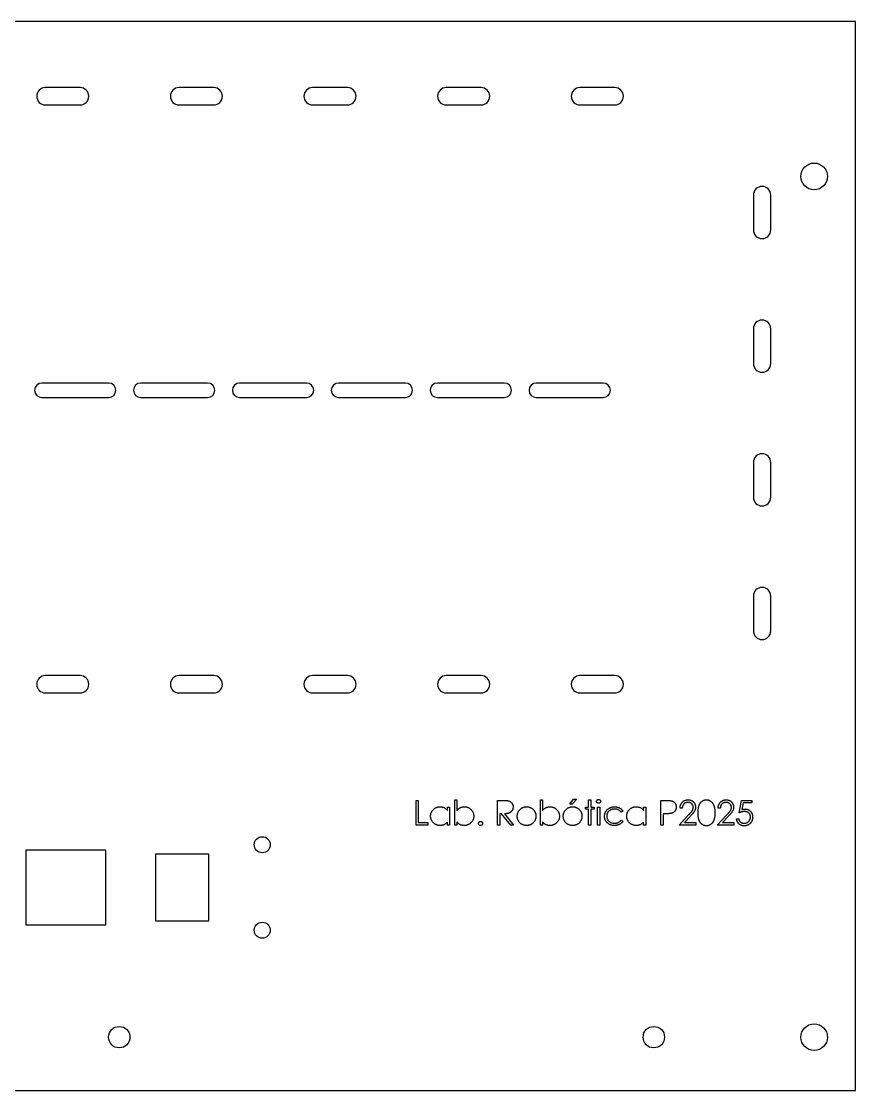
# Model space of a CAD drawing. Header units: millimetres. Extents: x 24 to 714, y 417 to 817.
# Drawn here: x 402.3 to 714.4, y 416.7 to 816.7 of the extents above; entities that cross this region are included whole.
import ezdxf

# ---------------------------------------------------------------- set-up
doc = ezdxf.new("R2010")
doc.units = ezdxf.units.MM

msp = doc.modelspace()

# ---------------------------------------------------------------- linework, layer by layer
at = {"color": 7, "linetype": 'Continuous', "lineweight": 25}
for p, q in [((714.4, 816.7), (24.4, 816.7)), ((714.4, 416.7), (714.4, 816.7)), ((424.25, 791.95), (411.25, 791.95)), ((474.25, 791.95), (461.25, 791.95)), ((524.25, 791.95), (511.25, 791.95)), ((574.25, 791.95), (561.25, 791.95)), ((624.25, 791.95), (611.25, 791.95)), ((411.25, 785.45), (424.25, 785.45)), ((461.25, 785.45), (474.25, 785.45)), ((511.25, 785.45), (524.25, 785.45)), ((561.25, 785.45), (574.25, 785.45)), ((611.25, 785.45), (624.25, 785.45)), ((676.15, 751.7), (676.15, 738.7)), ((682.65, 738.7), (682.65, 751.7)), ((676.15, 701.7), (676.15, 688.7)), ((682.65, 688.7), (682.65, 701.7)), ((434.93, 681.4), (409.93, 681.4)), ((471.93, 681.4), (446.93, 681.4)), ((508.93, 681.4), (483.93, 681.4)), ((545.93, 681.4), (520.93, 681.4)), ((582.93, 681.4), (557.93, 681.4)), ((619.93, 681.4), (594.93, 681.4)), ((409.93, 676), (434.93, 676)), ((446.93, 676), (471.93, 676)), ((483.93, 676), (508.93, 676)), ((520.93, 676), (545.93, 676)), ((557.93, 676), (582.93, 676)), ((594.93, 676), (619.93, 676)), ((676.15, 651.7), (676.15, 638.7)), ((682.65, 638.7), (682.65, 651.7)), ((676.15, 601.7), (676.15, 588.7)), ((682.65, 588.7), (682.65, 601.7)), ((424.25, 571.95), (411.25, 571.95)), ((474.25, 571.95), (461.25, 571.95)), ((524.25, 571.95), (511.25, 571.95)), ((574.25, 571.95), (561.25, 571.95)), ((624.25, 571.95), (611.25, 571.95)), ((411.25, 565.45), (424.25, 565.45)), ((461.25, 565.45), (474.25, 565.45)), ((511.25, 565.45), (524.25, 565.45)), ((561.25, 565.45), (574.25, 565.45)), ((611.25, 565.45), (624.25, 565.45)), ((549.92, 525.26), (550.75, 525.26)), ((549.92, 516), (549.92, 525.26)), ((550.75, 525.26), (550.75, 516.95)), ((564.41, 525.49), (565.24, 525.49)), ((564.41, 516), (564.41, 525.49)), ((565.24, 525.49), (565.24, 521.54)), ((580.43, 525.26), (582.29, 525.26)), ((580.43, 516), (580.43, 525.26)), ((596.46, 525.49), (597.29, 525.49)), ((596.46, 516), (596.46, 525.49)), ((597.29, 525.49), (597.29, 521.54)), ((607.5, 523.83), (608.82, 525.73)), ((610.11, 525.73), (608.34, 523.83)), ((608.82, 525.73), (610.11, 525.73)), ((614.51, 525.49), (615.34, 525.49)), ((614.51, 522.76), (614.51, 525.49)), ((615.34, 525.49), (615.34, 522.76)), ((641.58, 525.26), (643.39, 525.26)), ((641.58, 516), (641.58, 525.26)), ((670.78, 520.63), (671.73, 525.26)), ((671.73, 525.26), (675.53, 525.26)), ((672.38, 524.31), (671.88, 521.87)), ((675.53, 524.31), (672.38, 524.31)), ((675.53, 525.26), (675.53, 524.31)), ((561.68, 522.76), (562.51, 522.76)), ((561.68, 521.51), (561.68, 522.76)), ((562.51, 522.76), (562.51, 516)), ((581.26, 520.27), (581.26, 516)), ((581.94, 520.27), (581.26, 520.27)), ((585.34, 516), (581.94, 520.27)), ((582.97, 520.27), (586.37, 516)), ((608.34, 523.83), (607.5, 523.83)), ((613.32, 521.93), (613.32, 522.76)), ((613.32, 522.76), (614.51, 522.76)), ((614.51, 521.93), (613.32, 521.93)), ((614.51, 516), (614.51, 521.93)), ((615.34, 522.76), (616.53, 522.76)), ((615.34, 521.93), (615.34, 516)), ((616.53, 521.93), (615.34, 521.93)), ((616.53, 522.76), (616.53, 521.93)), ((617.83, 522.76), (618.66, 522.76)), ((617.83, 516), (617.83, 522.76)), ((618.66, 522.76), (618.66, 516)), ((627.33, 521.3), (626.63, 520.86)), ((635.05, 522.76), (635.88, 522.76)), ((635.05, 521.51), (635.05, 522.76)), ((635.88, 522.76), (635.88, 516)), ((642.41, 520.27), (642.41, 516)), ((643.07, 520.27), (642.41, 520.27)), ((649.53, 522.41), (648.7, 522.41)), ((663.78, 522.41), (662.95, 522.41)), ((550.75, 516.95), (554.31, 516.95)), ((554.31, 516.95), (554.31, 516)), ((561.68, 516), (561.68, 517.17)), ((565.24, 517.25), (565.24, 516)), ((597.29, 517.25), (597.29, 516)), ((626.63, 517.9), (627.33, 517.44)), ((635.05, 516), (635.05, 517.17)), ((648.34, 516), (651.93, 519.83)), ((652.65, 519.42), (650.33, 516.95)), ((650.33, 516.95), (654.64, 516.95)), ((654.64, 516.95), (654.64, 516)), ((662.59, 516), (666.18, 519.83)), ((666.89, 519.42), (664.58, 516.95)), ((664.58, 516.95), (668.88, 516.95)), ((668.88, 516.95), (668.88, 516)), ((669.83, 518.37), (670.66, 518.37)), ((554.31, 516), (549.92, 516)), ((562.51, 516), (561.68, 516)), ((565.24, 516), (564.41, 516)), ((581.26, 516), (580.43, 516)), ((586.37, 516), (585.34, 516)), ((597.29, 516), (596.46, 516)), ((615.34, 516), (614.51, 516)), ((618.66, 516), (617.83, 516)), ((635.88, 516), (635.05, 516)), ((642.41, 516), (641.58, 516)), ((654.64, 516), (648.34, 516)), ((668.88, 516), (662.59, 516)), ((433.9, 506.7), (403.9, 506.7)), ((403.9, 506.7), (403.9, 478.7)), ((433.9, 478.7), (433.9, 506.7)), ((472.4, 505.2), (452.4, 505.2)), ((452.4, 505.2), (452.4, 480.2)), ((472.4, 480.2), (472.4, 505.2)), ((452.4, 480.2), (472.4, 480.2)), ((403.9, 478.7), (433.9, 478.7)), ((24.4, 416.7), (714.4, 416.7))]:
    msp.add_line(p, q, dxfattribs=at)
for centre, radius in [((698.9, 758.7), 5), ((492.4, 508.7), 3), ((492.4, 476.7), 3), ((438.9, 436.7), 4), ((638.9, 436.7), 4), ((698.9, 436.7), 5)]:
    msp.add_circle(centre, radius, dxfattribs=at)
for centre, radius, start, end in [((411.25, 788.7), 3.25, 90, 270), ((424.25, 788.7), 3.25, 270, 90), ((461.25, 788.7), 3.25, 90, 270), ((474.25, 788.7), 3.25, 270, 90), ((511.25, 788.7), 3.25, 90, 270), ((524.25, 788.7), 3.25, 270, 90), ((561.25, 788.7), 3.25, 90, 270), ((574.25, 788.7), 3.25, 270, 90), ((611.25, 788.7), 3.25, 90, 270), ((624.25, 788.7), 3.25, 270, 90), ((679.4, 751.7), 3.25, 360, 180), ((679.4, 738.7), 3.25, 180, 360), ((679.4, 701.7), 3.25, 0, 180), ((679.4, 688.7), 3.25, 180, 0), ((409.93, 678.7), 2.7, 90, 270), ((434.93, 678.7), 2.7, 270, 90), ((446.93, 678.7), 2.7, 90, 270), ((471.93, 678.7), 2.7, 270, 90), ((483.93, 678.7), 2.7, 90, 270), ((508.93, 678.7), 2.7, 270, 90), ((520.93, 678.7), 2.7, 90, 270), ((545.93, 678.7), 2.7, 270, 90), ((557.93, 678.7), 2.7, 90, 270), ((582.93, 678.7), 2.7, 270, 90), ((594.93, 678.7), 2.7, 90, 270), ((619.93, 678.7), 2.7, 270, 90), ((679.4, 651.7), 3.25, 0, 180), ((679.4, 638.7), 3.25, 180, 360), ((679.4, 601.7), 3.25, 360, 180), ((679.4, 588.7), 3.25, 180, 0), ((411.25, 568.7), 3.25, 90, 270), ((424.25, 568.7), 3.25, 270, 90), ((461.25, 568.7), 3.25, 90, 270), ((474.25, 568.7), 3.25, 270, 90), ((511.25, 568.7), 3.25, 90, 270), ((524.25, 568.7), 3.25, 270, 90), ((561.25, 568.7), 3.25, 90, 270), ((574.25, 568.7), 3.25, 270, 90), ((611.25, 568.7), 3.25, 90, 270), ((624.25, 568.7), 3.25, 270, 90)]:
    msp.add_arc(centre, radius, start, end, dxfattribs=at)
for points, knots in [([(582.29, 525.26), (582.41, 525.26), (582.65, 525.26), (582.99, 525.25), (583.3, 525.24), (583.58, 525.23), (583.82, 525.21), (584.04, 525.19), (584.22, 525.16), (584.33, 525.14), (584.38, 525.13)], [0, 0, 0, 0, 0.176258, 0.338434, 0.484822, 0.617158, 0.734698, 0.837385, 0.926372, 1, 1, 1, 1]), ([(584.38, 525.13), (584.45, 525.11), (584.59, 525.08), (584.78, 525.01), (584.96, 524.93), (585.14, 524.83), (585.3, 524.72), (585.46, 524.6), (585.6, 524.47), (585.73, 524.32), (585.86, 524.16), (585.96, 523.99), (586.05, 523.81), (586.12, 523.62), (586.18, 523.42), (586.22, 523.22), (586.25, 523), (586.25, 522.85), (586.25, 522.78)], [0, 0, 0, 0, 0.064217, 0.127064, 0.188745, 0.249132, 0.309453, 0.369827, 0.43065, 0.492352, 0.554072, 0.61569, 0.676798, 0.738439, 0.801317, 0.865185, 0.931641, 1, 1, 1, 1]), ([(617.48, 524.9), (617.48, 524.95), (617.48, 525.04), (617.53, 525.17), (617.6, 525.3), (617.7, 525.41), (617.82, 525.5), (617.95, 525.57), (618.09, 525.61), (618.19, 525.61), (618.24, 525.61)], [0, 0, 0, 0, 0.12329, 0.242149, 0.363437, 0.489745, 0.618115, 0.744894, 0.868932, 1, 1, 1, 1]), ([(618.24, 524.19), (618.19, 524.19), (618.09, 524.2), (617.95, 524.24), (617.82, 524.3), (617.7, 524.39), (617.6, 524.5), (617.53, 524.63), (617.48, 524.76), (617.48, 524.85), (617.48, 524.9)], [0, 0, 0, 0, 0.131867, 0.256661, 0.384213, 0.513365, 0.640443, 0.761085, 0.879146, 1, 1, 1, 1]), ([(618.24, 525.61), (618.29, 525.61), (618.4, 525.61), (618.54, 525.57), (618.67, 525.5), (618.79, 525.41), (618.89, 525.3), (618.96, 525.17), (619.01, 525.04), (619.02, 524.95), (619.02, 524.9)], [0, 0, 0, 0, 0.131899, 0.258284, 0.384341, 0.51198, 0.638632, 0.75923, 0.877412, 1, 1, 1, 1]), ([(619.02, 524.9), (619.02, 524.85), (619.01, 524.76), (618.96, 524.63), (618.89, 524.5), (618.79, 524.39), (618.67, 524.3), (618.54, 524.24), (618.4, 524.2), (618.29, 524.19), (618.24, 524.19)], [0, 0, 0, 0, 0.1201621, 0.2375463, 0.3574971, 0.4849171, 0.6133293, 0.7401504, 0.8673013, 1, 1, 1, 1]), ([(643.39, 525.26), (643.52, 525.26), (643.76, 525.26), (644.1, 525.25), (644.41, 525.24), (644.69, 525.22), (644.94, 525.21), (645.15, 525.18), (645.34, 525.16), (645.45, 525.13), (645.5, 525.12)], [0, 0, 0, 0, 0.176956, 0.339055, 0.486318, 0.618781, 0.735619, 0.838742, 0.926457, 1, 1, 1, 1]), ([(645.5, 525.12), (645.57, 525.1), (645.69, 525.07), (645.87, 525), (646.05, 524.91), (646.21, 524.82), (646.37, 524.71), (646.51, 524.59), (646.65, 524.46), (646.78, 524.31), (646.9, 524.15), (647, 523.99), (647.08, 523.81), (647.15, 523.62), (647.21, 523.42), (647.25, 523.21), (647.27, 523), (647.27, 522.85), (647.27, 522.77)], [0, 0, 0, 0, 0.062481, 0.12349, 0.183411, 0.243153, 0.302127, 0.36171, 0.421842, 0.482932, 0.544552, 0.605681, 0.66768, 0.729984, 0.794551, 0.860346, 0.928907, 1, 1, 1, 1]), ([(648.7, 522.41), (648.7, 522.52), (648.72, 522.73), (648.77, 523.05), (648.84, 523.35), (648.94, 523.64), (649.06, 523.91), (649.21, 524.17), (649.39, 524.41), (649.59, 524.63), (649.81, 524.83), (650.05, 525.01), (650.3, 525.16), (650.56, 525.28), (650.83, 525.38), (651.11, 525.45), (651.41, 525.49), (651.62, 525.49), (651.72, 525.49)], [0, 0, 0, 0, 0.068791, 0.135103, 0.198979, 0.261904, 0.323495, 0.385195, 0.446969, 0.509765, 0.572251, 0.633405, 0.693251, 0.752583, 0.812579, 0.873275, 0.93555, 1, 1, 1, 1]), ([(651.68, 524.54), (651.6, 524.54), (651.46, 524.54), (651.25, 524.51), (651.05, 524.47), (650.86, 524.41), (650.68, 524.33), (650.51, 524.23), (650.35, 524.12), (650.2, 523.98), (650.06, 523.84), (649.94, 523.68), (649.83, 523.5), (649.73, 523.31), (649.66, 523.1), (649.6, 522.88), (649.55, 522.65), (649.54, 522.49), (649.53, 522.41)], [0, 0, 0, 0, 0.064439, 0.126547, 0.186887, 0.245878, 0.304041, 0.362191, 0.420976, 0.48066, 0.5406, 0.600689, 0.661936, 0.724443, 0.789038, 0.856314, 0.926352, 1, 1, 1, 1]), ([(653.69, 522.67), (653.68, 522.73), (653.68, 522.86), (653.65, 523.04), (653.61, 523.21), (653.54, 523.38), (653.46, 523.55), (653.36, 523.7), (653.24, 523.85), (653.11, 523.99), (652.96, 524.12), (652.8, 524.24), (652.63, 524.33), (652.46, 524.41), (652.27, 524.47), (652.08, 524.51), (651.88, 524.54), (651.75, 524.54), (651.68, 524.54)], [0, 0, 0, 0, 0.061965, 0.122122, 0.180988, 0.239933, 0.299906, 0.359989, 0.421776, 0.486576, 0.551535, 0.615018, 0.677259, 0.73973, 0.80305, 0.866495, 0.931973, 1, 1, 1, 1]), ([(651.72, 525.49), (651.82, 525.49), (652.02, 525.49), (652.31, 525.45), (652.59, 525.38), (652.85, 525.3), (653.1, 525.18), (653.33, 525.04), (653.55, 524.87), (653.75, 524.68), (653.93, 524.47), (654.08, 524.25), (654.22, 524.02), (654.33, 523.78), (654.41, 523.54), (654.47, 523.28), (654.51, 523.01), (654.51, 522.83), (654.52, 522.74)], [0, 0, 0, 0, 0.069475, 0.136517, 0.200789, 0.26383, 0.325735, 0.387291, 0.449509, 0.512968, 0.576275, 0.63758, 0.697903, 0.757172, 0.816599, 0.876653, 0.93729, 1, 1, 1, 1]), ([(655.47, 520.62), (655.47, 520.77), (655.47, 521.06), (655.49, 521.48), (655.52, 521.87), (655.56, 522.24), (655.61, 522.58), (655.68, 522.9), (655.76, 523.19), (655.85, 523.46), (655.96, 523.7), (656.07, 523.93), (656.19, 524.14), (656.33, 524.34), (656.47, 524.52), (656.62, 524.69), (656.79, 524.84), (656.96, 524.98), (657.14, 525.1), (657.33, 525.2), (657.52, 525.3), (657.72, 525.37), (657.92, 525.43), (658.13, 525.47), (658.35, 525.49), (658.49, 525.49), (658.56, 525.49)], [0, 0, 0, 0, 0.068595, 0.133246, 0.194313, 0.251279, 0.304513, 0.354235, 0.400481, 0.443411, 0.484015, 0.523252, 0.561042, 0.5979, 0.633518, 0.668314, 0.702496, 0.736685, 0.770293, 0.803437, 0.835913, 0.86846, 0.900847, 0.933467, 0.966258, 1, 1, 1, 1]), ([(658.56, 525.49), (658.64, 525.49), (658.78, 525.49), (659, 525.47), (659.21, 525.43), (659.42, 525.37), (659.62, 525.3), (659.81, 525.2), (660, 525.1), (660.19, 524.98), (660.37, 524.84), (660.53, 524.68), (660.69, 524.51), (660.84, 524.33), (660.98, 524.12), (661.11, 523.9), (661.23, 523.66), (661.34, 523.41), (661.44, 523.14), (661.53, 522.85), (661.6, 522.53), (661.66, 522.19), (661.7, 521.83), (661.74, 521.45), (661.75, 521.04), (661.76, 520.77), (661.76, 520.62)], [0, 0, 0, 0, 0.033788, 0.067194, 0.099862, 0.132567, 0.165151, 0.197913, 0.231319, 0.265083, 0.299255, 0.334399, 0.369943, 0.406284, 0.444064, 0.482998, 0.523354, 0.565537, 0.609613, 0.656391, 0.705885, 0.758325, 0.813832, 0.872795, 0.934722, 1, 1, 1, 1]), ([(662.95, 522.41), (662.95, 522.52), (662.96, 522.73), (663.01, 523.05), (663.08, 523.35), (663.18, 523.64), (663.31, 523.91), (663.46, 524.17), (663.64, 524.41), (663.84, 524.63), (664.06, 524.83), (664.29, 525.01), (664.54, 525.16), (664.8, 525.28), (665.08, 525.38), (665.36, 525.45), (665.66, 525.49), (665.86, 525.49), (665.97, 525.49)], [0, 0, 0, 0, 0.068791, 0.135103, 0.198979, 0.261904, 0.323495, 0.385195, 0.446969, 0.509765, 0.572251, 0.633405, 0.693251, 0.752583, 0.812579, 0.873275, 0.93555, 1, 1, 1, 1]), ([(665.92, 524.54), (665.85, 524.54), (665.71, 524.54), (665.5, 524.51), (665.3, 524.47), (665.11, 524.41), (664.93, 524.33), (664.76, 524.23), (664.6, 524.12), (664.44, 523.98), (664.3, 523.84), (664.18, 523.68), (664.07, 523.5), (663.98, 523.31), (663.9, 523.1), (663.85, 522.88), (663.8, 522.65), (663.79, 522.49), (663.78, 522.41)], [0, 0, 0, 0, 0.064439, 0.126547, 0.186887, 0.245878, 0.304041, 0.362191, 0.420976, 0.48066, 0.5406, 0.600689, 0.661936, 0.724443, 0.789038, 0.856314, 0.926352, 1, 1, 1, 1]), ([(667.93, 522.67), (667.93, 522.73), (667.93, 522.86), (667.9, 523.04), (667.85, 523.21), (667.79, 523.38), (667.71, 523.55), (667.61, 523.7), (667.49, 523.85), (667.35, 523.99), (667.2, 524.12), (667.05, 524.24), (666.88, 524.33), (666.7, 524.41), (666.52, 524.47), (666.33, 524.51), (666.13, 524.54), (665.99, 524.54), (665.92, 524.54)], [0, 0, 0, 0, 0.061965, 0.122122, 0.180988, 0.239933, 0.299906, 0.359989, 0.421776, 0.486576, 0.551535, 0.615018, 0.677259, 0.73973, 0.80305, 0.866495, 0.931973, 1, 1, 1, 1]), ([(665.97, 525.49), (666.07, 525.49), (666.27, 525.49), (666.56, 525.45), (666.84, 525.38), (667.1, 525.3), (667.34, 525.18), (667.58, 525.04), (667.8, 524.87), (667.99, 524.68), (668.17, 524.47), (668.33, 524.25), (668.46, 524.02), (668.58, 523.78), (668.66, 523.54), (668.72, 523.28), (668.76, 523.01), (668.76, 522.83), (668.76, 522.74)], [0, 0, 0, 0, 0.069475, 0.136517, 0.200789, 0.26383, 0.325735, 0.387291, 0.449509, 0.512968, 0.576275, 0.63758, 0.697903, 0.757172, 0.816599, 0.876653, 0.93729, 1, 1, 1, 1]), ([(555.38, 519.4), (555.39, 519.52), (555.39, 519.75), (555.44, 520.09), (555.52, 520.42), (555.64, 520.74), (555.79, 521.04), (555.97, 521.33), (556.18, 521.61), (556.42, 521.86), (556.69, 522.1), (556.97, 522.31), (557.26, 522.49), (557.57, 522.63), (557.9, 522.75), (558.23, 522.83), (558.58, 522.87), (558.82, 522.88), (558.94, 522.88)], [0, 0, 0, 0, 0.063775, 0.126079, 0.186904, 0.247574, 0.308003, 0.369132, 0.432033, 0.496791, 0.561611, 0.624914, 0.686726, 0.748079, 0.809582, 0.871631, 0.934886, 1, 1, 1, 1]), ([(558.94, 522.88), (559.08, 522.88), (559.35, 522.87), (559.74, 522.81), (560.12, 522.7), (560.47, 522.56), (560.81, 522.37), (561.12, 522.13), (561.42, 521.85), (561.59, 521.63), (561.68, 521.51)], [0, 0, 0, 0, 0.129862, 0.254654, 0.376015, 0.495255, 0.614798, 0.738106, 0.865196, 1, 1, 1, 1]), ([(565.24, 521.54), (565.33, 521.64), (565.51, 521.85), (565.82, 522.13), (566.14, 522.36), (566.48, 522.55), (566.84, 522.7), (567.21, 522.81), (567.6, 522.87), (567.86, 522.88), (568, 522.88)], [0, 0, 0, 0, 0.134636, 0.262681, 0.38719, 0.50839, 0.628966, 0.749723, 0.873248, 1, 1, 1, 1]), ([(568, 522.88), (568.12, 522.88), (568.35, 522.87), (568.7, 522.82), (569.03, 522.74), (569.36, 522.63), (569.66, 522.49), (569.96, 522.31), (570.24, 522.1), (570.5, 521.86), (570.74, 521.6), (570.95, 521.32), (571.13, 521.03), (571.28, 520.72), (571.39, 520.4), (571.47, 520.07), (571.52, 519.72), (571.53, 519.49), (571.53, 519.37)], [0, 0, 0, 0, 0.064649, 0.127821, 0.189419, 0.250372, 0.311137, 0.372825, 0.435463, 0.500128, 0.564773, 0.627344, 0.688919, 0.749829, 0.810578, 0.872176, 0.935017, 1, 1, 1, 1]), ([(586.25, 522.78), (586.25, 522.66), (586.24, 522.42), (586.17, 522.07), (586.05, 521.74), (585.89, 521.44), (585.69, 521.17), (585.45, 520.93), (585.16, 520.73), (584.89, 520.59), (584.66, 520.5), (584.47, 520.44), (584.26, 520.39), (584.03, 520.35), (583.79, 520.31), (583.53, 520.29), (583.25, 520.27), (583.06, 520.27), (582.97, 520.27)], [0, 0, 0, 0, 0.07878, 0.153721, 0.226714, 0.299191, 0.37119, 0.443006, 0.516689, 0.593217, 0.633873, 0.676989, 0.7229, 0.771959, 0.824211, 0.879379, 0.937948, 1, 1, 1, 1]), ([(587.79, 519.36), (587.8, 519.48), (587.8, 519.7), (587.85, 520.03), (587.92, 520.35), (588.02, 520.66), (588.15, 520.95), (588.31, 521.24), (588.5, 521.51), (588.65, 521.68), (588.72, 521.76)], [0, 0, 0, 0, 0.128919, 0.255238, 0.378679, 0.501088, 0.622714, 0.746241, 0.871589, 1, 1, 1, 1]), ([(588.72, 521.76), (588.81, 521.85), (588.98, 522.03), (589.26, 522.26), (589.56, 522.45), (589.88, 522.61), (590.21, 522.73), (590.56, 522.82), (590.92, 522.87), (591.17, 522.88), (591.3, 522.88)], [0, 0, 0, 0, 0.128498, 0.252713, 0.374819, 0.496436, 0.617911, 0.741288, 0.8687, 1, 1, 1, 1]), ([(591.3, 522.88), (591.43, 522.88), (591.68, 522.87), (592.04, 522.82), (592.39, 522.73), (592.72, 522.61), (593.04, 522.45), (593.33, 522.26), (593.62, 522.03), (593.79, 521.86), (593.87, 521.77)], [0, 0, 0, 0, 0.131751, 0.258332, 0.382134, 0.503804, 0.624693, 0.746871, 0.871514, 1, 1, 1, 1]), ([(593.87, 521.77), (593.95, 521.68), (594.09, 521.51), (594.28, 521.24), (594.44, 520.96), (594.57, 520.66), (594.67, 520.35), (594.75, 520.03), (594.79, 519.7), (594.8, 519.48), (594.8, 519.36)], [0, 0, 0, 0, 0.128157, 0.253834, 0.376506, 0.498534, 0.621368, 0.744565, 0.870634, 1, 1, 1, 1]), ([(597.29, 521.54), (597.39, 521.64), (597.57, 521.85), (597.87, 522.13), (598.2, 522.36), (598.53, 522.55), (598.89, 522.7), (599.26, 522.81), (599.65, 522.87), (599.92, 522.88), (600.05, 522.88)], [0, 0, 0, 0, 0.134636, 0.262681, 0.38719, 0.50839, 0.628966, 0.749723, 0.873248, 1, 1, 1, 1]), ([(600.05, 522.88), (600.17, 522.88), (600.41, 522.87), (600.76, 522.82), (601.09, 522.74), (601.41, 522.63), (601.72, 522.49), (602.01, 522.31), (602.29, 522.1), (602.55, 521.86), (602.79, 521.6), (603.01, 521.32), (603.18, 521.03), (603.33, 520.72), (603.45, 520.4), (603.53, 520.07), (603.58, 519.72), (603.58, 519.49), (603.58, 519.37)], [0, 0, 0, 0, 0.064649, 0.127821, 0.189419, 0.250372, 0.311137, 0.372825, 0.435463, 0.500128, 0.564773, 0.627344, 0.688919, 0.749829, 0.810578, 0.872176, 0.935017, 1, 1, 1, 1]), ([(605.01, 519.36), (605.01, 519.48), (605.02, 519.7), (605.06, 520.03), (605.13, 520.35), (605.24, 520.66), (605.37, 520.95), (605.53, 521.24), (605.72, 521.51), (605.86, 521.68), (605.94, 521.76)], [0, 0, 0, 0, 0.128919, 0.255238, 0.378679, 0.501088, 0.622714, 0.746241, 0.871589, 1, 1, 1, 1]), ([(605.94, 521.76), (606.02, 521.85), (606.19, 522.03), (606.48, 522.26), (606.77, 522.45), (607.09, 522.61), (607.42, 522.73), (607.77, 522.82), (608.14, 522.87), (608.39, 522.88), (608.52, 522.88)], [0, 0, 0, 0, 0.128498, 0.252713, 0.374819, 0.496436, 0.617911, 0.741288, 0.8687, 1, 1, 1, 1]), ([(608.52, 522.88), (608.64, 522.88), (608.89, 522.87), (609.26, 522.82), (609.6, 522.73), (609.94, 522.61), (610.25, 522.45), (610.55, 522.26), (610.83, 522.03), (611, 521.86), (611.09, 521.77)], [0, 0, 0, 0, 0.131751, 0.258332, 0.382134, 0.503804, 0.624693, 0.746871, 0.871514, 1, 1, 1, 1]), ([(611.09, 521.77), (611.16, 521.68), (611.31, 521.51), (611.5, 521.24), (611.66, 520.96), (611.79, 520.66), (611.89, 520.35), (611.96, 520.03), (612.01, 519.7), (612.01, 519.48), (612.01, 519.36)], [0, 0, 0, 0, 0.128157, 0.253834, 0.376506, 0.498534, 0.621368, 0.744565, 0.870634, 1, 1, 1, 1]), ([(620.44, 519.32), (620.44, 519.4), (620.45, 519.56), (620.47, 519.8), (620.51, 520.03), (620.57, 520.26), (620.63, 520.48), (620.72, 520.7), (620.82, 520.91), (620.93, 521.12), (621.06, 521.32), (621.21, 521.51), (621.36, 521.7), (621.52, 521.86), (621.7, 522.02), (621.89, 522.16), (622.09, 522.3), (622.3, 522.42), (622.51, 522.53), (622.74, 522.62), (622.97, 522.7), (623.21, 522.77), (623.46, 522.82), (623.71, 522.85), (623.97, 522.88), (624.14, 522.88), (624.23, 522.88)], [0, 0, 0, 0, 0.041291, 0.082136, 0.122636, 0.162831, 0.203007, 0.243526, 0.284173, 0.32541, 0.366855, 0.407551, 0.448187, 0.488683, 0.529015, 0.569843, 0.61137, 0.653238, 0.695446, 0.737751, 0.780043, 0.822807, 0.865978, 0.909595, 0.954231, 1, 1, 1, 1]), ([(624.17, 522.05), (624.07, 522.05), (623.87, 522.04), (623.58, 522.01), (623.3, 521.95), (623.03, 521.86), (622.78, 521.75), (622.54, 521.62), (622.31, 521.46), (622.1, 521.28), (621.9, 521.08), (621.74, 520.87), (621.59, 520.66), (621.48, 520.42), (621.38, 520.18), (621.32, 519.93), (621.28, 519.67), (621.28, 519.49), (621.27, 519.4)], [0, 0, 0, 0, 0.0695216, 0.136921, 0.2019692, 0.2654616, 0.3282479, 0.3908167, 0.4535502, 0.517542, 0.5807384, 0.6419215, 0.7015967, 0.7603129, 0.8187565, 0.8777181, 0.9380941, 1, 1, 1, 1]), ([(626.63, 520.86), (626.56, 520.96), (626.41, 521.15), (626.15, 521.39), (625.87, 521.59), (625.57, 521.76), (625.25, 521.89), (624.91, 521.98), (624.54, 522.04), (624.3, 522.05), (624.17, 522.05)], [0, 0, 0, 0, 0.1283242, 0.2525845, 0.3735065, 0.4933645, 0.6146086, 0.7384702, 0.8659947, 1, 1, 1, 1]), ([(624.23, 522.88), (624.34, 522.88), (624.56, 522.88), (624.89, 522.83), (625.21, 522.77), (625.53, 522.68), (625.83, 522.57), (626.1, 522.45), (626.36, 522.3), (626.59, 522.14), (626.8, 521.97), (627, 521.76), (627.18, 521.54), (627.28, 521.38), (627.33, 521.3)], [0, 0, 0, 0, 0.0912688, 0.1820814, 0.2719097, 0.3620495, 0.4500663, 0.5339765, 0.6136025, 0.6901976, 0.7654129, 0.8414366, 0.9197327, 1, 1, 1, 1]), ([(628.75, 519.4), (628.76, 519.52), (628.76, 519.75), (628.81, 520.09), (628.89, 520.42), (629.01, 520.74), (629.16, 521.04), (629.34, 521.33), (629.55, 521.61), (629.79, 521.86), (630.06, 522.1), (630.34, 522.31), (630.63, 522.49), (630.95, 522.63), (631.27, 522.75), (631.6, 522.83), (631.95, 522.87), (632.19, 522.88), (632.31, 522.88)], [0, 0, 0, 0, 0.063775, 0.126079, 0.186904, 0.247574, 0.308003, 0.369132, 0.432033, 0.496791, 0.561611, 0.624914, 0.686726, 0.748079, 0.809582, 0.871631, 0.934886, 1, 1, 1, 1]), ([(632.31, 522.88), (632.45, 522.88), (632.72, 522.87), (633.11, 522.81), (633.49, 522.7), (633.84, 522.56), (634.18, 522.37), (634.49, 522.13), (634.79, 521.85), (634.96, 521.63), (635.05, 521.51)], [0, 0, 0, 0, 0.129862, 0.254654, 0.376015, 0.495255, 0.614798, 0.738106, 0.865196, 1, 1, 1, 1]), ([(645.43, 520.42), (645.37, 520.41), (645.24, 520.38), (645.03, 520.35), (644.79, 520.33), (644.51, 520.31), (644.2, 520.29), (643.85, 520.28), (643.47, 520.27), (643.21, 520.27), (643.07, 520.27)], [0, 0, 0, 0, 0.075173, 0.164746, 0.268017, 0.385912, 0.517789, 0.663691, 0.824413, 1, 1, 1, 1]), ([(647.27, 522.77), (647.27, 522.7), (647.27, 522.55), (647.25, 522.33), (647.21, 522.12), (647.16, 521.92), (647.08, 521.74), (647, 521.56), (646.9, 521.39), (646.79, 521.24), (646.66, 521.09), (646.52, 520.96), (646.36, 520.84), (646.2, 520.73), (646.02, 520.63), (645.83, 520.55), (645.64, 520.48), (645.5, 520.44), (645.43, 520.42)], [0, 0, 0, 0, 0.070119, 0.137192, 0.202016, 0.264631, 0.326117, 0.38601, 0.445812, 0.505298, 0.564633, 0.624283, 0.683902, 0.743953, 0.805388, 0.868388, 0.933084, 1, 1, 1, 1]), ([(651.93, 519.83), (652.02, 519.92), (652.19, 520.1), (652.43, 520.35), (652.64, 520.59), (652.83, 520.81), (653, 521.01), (653.14, 521.19), (653.26, 521.36), (653.38, 521.55), (653.51, 521.78), (653.61, 522.07), (653.67, 522.37), (653.68, 522.57), (653.69, 522.67)], [0, 0, 0, 0, 0.110803, 0.212829, 0.306101, 0.390647, 0.466924, 0.534481, 0.593587, 0.644557, 0.7362, 0.825024, 0.911986, 1, 1, 1, 1]), ([(654.52, 522.74), (654.51, 522.61), (654.5, 522.36), (654.43, 521.98), (654.31, 521.62), (654.17, 521.32), (654.02, 521.09), (653.89, 520.89), (653.74, 520.68), (653.57, 520.46), (653.37, 520.22), (653.15, 519.96), (652.9, 519.7), (652.73, 519.51), (652.65, 519.42)], [0, 0, 0, 0, 0.098684, 0.195635, 0.292817, 0.391719, 0.444828, 0.504322, 0.570433, 0.642613, 0.72234, 0.807957, 0.900488, 1, 1, 1, 1]), ([(658.56, 515.76), (658.49, 515.76), (658.35, 515.76), (658.13, 515.79), (657.93, 515.83), (657.72, 515.89), (657.53, 515.95), (657.33, 516.04), (657.15, 516.15), (656.97, 516.27), (656.8, 516.4), (656.63, 516.55), (656.48, 516.72), (656.34, 516.91), (656.2, 517.1), (656.08, 517.32), (655.96, 517.55), (655.86, 517.79), (655.77, 518.06), (655.68, 518.35), (655.62, 518.67), (655.56, 519.01), (655.52, 519.38), (655.49, 519.77), (655.47, 520.19), (655.47, 520.48), (655.47, 520.62)], [0, 0, 0, 0, 0.0337871, 0.0666217, 0.0992849, 0.1313612, 0.1635852, 0.1961039, 0.2289023, 0.2621581, 0.2959912, 0.3302178, 0.3650598, 0.4009507, 0.4376204, 0.4757075, 0.5153807, 0.5564135, 0.5997648, 0.6464242, 0.6964314, 0.7497815, 0.8065733, 0.8674355, 0.9318868, 1, 1, 1, 1]), ([(661.76, 520.62), (661.76, 520.48), (661.75, 520.21), (661.74, 519.8), (661.7, 519.42), (661.66, 519.06), (661.6, 518.73), (661.53, 518.41), (661.45, 518.12), (661.35, 517.85), (661.24, 517.6), (661.12, 517.36), (660.99, 517.14), (660.85, 516.94), (660.7, 516.75), (660.54, 516.58), (660.37, 516.42), (660.19, 516.28), (660.01, 516.16), (659.82, 516.05), (659.62, 515.96), (659.42, 515.89), (659.21, 515.83), (659, 515.79), (658.78, 515.76), (658.64, 515.76), (658.56, 515.76)], [0, 0, 0, 0, 0.065063, 0.126773, 0.185516, 0.240765, 0.29298, 0.34225, 0.388919, 0.432776, 0.474628, 0.514775, 0.553606, 0.591426, 0.628028, 0.663804, 0.698984, 0.733591, 0.767628, 0.801208, 0.834264, 0.866981, 0.89972, 0.932702, 0.966176, 1, 1, 1, 1]), ([(666.18, 519.83), (666.27, 519.92), (666.44, 520.1), (666.67, 520.35), (666.89, 520.59), (667.08, 520.81), (667.24, 521.01), (667.39, 521.19), (667.5, 521.36), (667.63, 521.55), (667.75, 521.78), (667.86, 522.07), (667.92, 522.37), (667.93, 522.57), (667.93, 522.67)], [0, 0, 0, 0, 0.110803, 0.212829, 0.306101, 0.390647, 0.466924, 0.534481, 0.593587, 0.644557, 0.7362, 0.825024, 0.911986, 1, 1, 1, 1]), ([(668.76, 522.74), (668.76, 522.61), (668.75, 522.36), (668.67, 521.98), (668.56, 521.62), (668.41, 521.32), (668.27, 521.09), (668.14, 520.89), (667.99, 520.68), (667.81, 520.46), (667.62, 520.22), (667.4, 519.96), (667.15, 519.7), (666.98, 519.51), (666.89, 519.42)], [0, 0, 0, 0, 0.098684, 0.195635, 0.292817, 0.391719, 0.444828, 0.504322, 0.570433, 0.642613, 0.72234, 0.807957, 0.900488, 1, 1, 1, 1]), ([(672.82, 521.1), (672.75, 521.1), (672.6, 521.1), (672.38, 521.07), (672.14, 521.04), (671.89, 520.98), (671.63, 520.92), (671.35, 520.84), (671.07, 520.74), (670.88, 520.66), (670.78, 520.63)], [0, 0, 0, 0, 0.102203, 0.211023, 0.3251, 0.446502, 0.573788, 0.708901, 0.850358, 1, 1, 1, 1]), ([(671.88, 521.87), (671.98, 521.9), (672.17, 521.95), (672.45, 522.01), (672.72, 522.04), (672.89, 522.05), (672.97, 522.05)], [0, 0, 0, 0, 0.275068, 0.532901, 0.773973, 1, 1, 1, 1]), ([(675.06, 519.06), (675.05, 519.13), (675.05, 519.28), (675.02, 519.49), (674.97, 519.69), (674.91, 519.88), (674.82, 520.06), (674.72, 520.23), (674.59, 520.39), (674.45, 520.54), (674.29, 520.67), (674.12, 520.79), (673.93, 520.88), (673.74, 520.97), (673.53, 521.03), (673.3, 521.07), (673.07, 521.1), (672.91, 521.1), (672.82, 521.1)], [0, 0, 0, 0, 0.0653514, 0.127916, 0.1883602, 0.2472161, 0.3056301, 0.3637698, 0.4226609, 0.4826873, 0.5433002, 0.604118, 0.6649649, 0.7274135, 0.7914676, 0.8580554, 0.9270368, 1, 1, 1, 1]), ([(672.97, 522.05), (673.08, 522.05), (673.28, 522.04), (673.58, 522), (673.86, 521.94), (674.13, 521.84), (674.39, 521.72), (674.63, 521.58), (674.86, 521.4), (675.07, 521.2), (675.26, 520.98), (675.43, 520.75), (675.57, 520.5), (675.69, 520.23), (675.78, 519.95), (675.84, 519.65), (675.88, 519.34), (675.88, 519.13), (675.89, 519.02)], [0, 0, 0, 0, 0.065808, 0.129394, 0.190894, 0.251281, 0.310815, 0.370371, 0.430768, 0.492881, 0.555104, 0.616067, 0.677256, 0.73826, 0.800762, 0.864778, 0.931045, 1, 1, 1, 1]), ([(558.91, 515.88), (558.79, 515.88), (558.56, 515.89), (558.21, 515.94), (557.88, 516.02), (557.55, 516.13), (557.25, 516.27), (556.96, 516.45), (556.67, 516.66), (556.41, 516.9), (556.17, 517.16), (555.96, 517.44), (555.78, 517.73), (555.64, 518.04), (555.52, 518.36), (555.44, 518.69), (555.39, 519.04), (555.39, 519.28), (555.38, 519.4)], [0, 0, 0, 0, 0.06462, 0.127433, 0.189004, 0.24993, 0.310668, 0.372329, 0.434939, 0.499576, 0.564191, 0.626735, 0.688109, 0.749294, 0.810331, 0.871901, 0.935046, 1, 1, 1, 1]), ([(561.68, 517.17), (561.58, 517.06), (561.4, 516.85), (561.09, 516.58), (560.77, 516.36), (560.43, 516.18), (560.07, 516.05), (559.7, 515.95), (559.31, 515.89), (559.05, 515.88), (558.91, 515.88)], [0, 0, 0, 0, 0.134298, 0.262085, 0.38627, 0.507165, 0.6273, 0.748145, 0.87237, 1, 1, 1, 1]), ([(567.97, 515.88), (567.83, 515.88), (567.56, 515.89), (567.17, 515.95), (566.8, 516.06), (566.44, 516.2), (566.11, 516.39), (565.79, 516.63), (565.5, 516.92), (565.33, 517.14), (565.24, 517.25)], [0, 0, 0, 0, 0.129476, 0.25388, 0.374863, 0.494283, 0.614293, 0.73697, 0.865076, 1, 1, 1, 1]), ([(571.53, 519.37), (571.53, 519.25), (571.52, 519.02), (571.47, 518.67), (571.39, 518.34), (571.27, 518.03), (571.13, 517.72), (570.94, 517.43), (570.73, 517.15), (570.49, 516.9), (570.22, 516.66), (569.94, 516.45), (569.65, 516.27), (569.34, 516.13), (569.01, 516.01), (568.68, 515.93), (568.33, 515.89), (568.09, 515.88), (567.97, 515.88)], [0, 0, 0, 0, 0.064015, 0.126228, 0.187289, 0.247869, 0.308511, 0.369727, 0.432536, 0.497198, 0.561923, 0.625133, 0.686855, 0.748117, 0.80953, 0.871487, 0.934981, 1, 1, 1, 1]), ([(573.31, 516.65), (573.31, 516.7), (573.32, 516.8), (573.36, 516.95), (573.44, 517.08), (573.53, 517.2), (573.65, 517.3), (573.78, 517.37), (573.93, 517.41), (574.03, 517.42), (574.08, 517.42)], [0, 0, 0, 0, 0.129097, 0.252046, 0.373905, 0.501038, 0.628171, 0.751376, 0.872426, 1, 1, 1, 1]), ([(574.08, 515.88), (574.03, 515.88), (573.93, 515.89), (573.78, 515.93), (573.65, 516), (573.53, 516.1), (573.44, 516.22), (573.36, 516.35), (573.32, 516.5), (573.31, 516.6), (573.31, 516.65)], [0, 0, 0, 0, 0.127757, 0.249414, 0.372796, 0.500111, 0.62861, 0.750643, 0.873768, 1, 1, 1, 1]), ([(574.08, 517.42), (574.13, 517.42), (574.23, 517.41), (574.38, 517.37), (574.51, 517.3), (574.63, 517.2), (574.73, 517.08), (574.8, 516.95), (574.84, 516.8), (574.85, 516.7), (574.85, 516.65)], [0, 0, 0, 0, 0.127519, 0.249986, 0.371792, 0.49887, 0.625948, 0.748492, 0.870959, 1, 1, 1, 1]), ([(574.85, 516.65), (574.85, 516.6), (574.84, 516.5), (574.8, 516.35), (574.73, 516.22), (574.63, 516.1), (574.51, 516), (574.38, 515.93), (574.23, 515.89), (574.13, 515.88), (574.08, 515.88)], [0, 0, 0, 0, 0.1261777, 0.2488206, 0.37154, 0.4999837, 0.6272442, 0.7492255, 0.872298, 1, 1, 1, 1]), ([(591.3, 515.88), (591.17, 515.88), (590.93, 515.89), (590.57, 515.94), (590.22, 516.02), (589.9, 516.13), (589.59, 516.28), (589.29, 516.46), (589.02, 516.67), (588.77, 516.92), (588.54, 517.18), (588.34, 517.46), (588.17, 517.75), (588.03, 518.05), (587.93, 518.36), (587.85, 518.69), (587.8, 519.02), (587.8, 519.25), (587.79, 519.36)], [0, 0, 0, 0, 0.068742, 0.134635, 0.198324, 0.260825, 0.322714, 0.384555, 0.446913, 0.510958, 0.574931, 0.636685, 0.697483, 0.757134, 0.816966, 0.876818, 0.937663, 1, 1, 1, 1]), ([(594.8, 519.36), (594.8, 519.25), (594.79, 519.02), (594.74, 518.69), (594.67, 518.36), (594.56, 518.05), (594.42, 517.75), (594.25, 517.46), (594.05, 517.18), (593.82, 516.92), (593.57, 516.67), (593.3, 516.46), (593.01, 516.28), (592.7, 516.13), (592.38, 516.02), (592.03, 515.94), (591.67, 515.89), (591.43, 515.88), (591.3, 515.88)], [0, 0, 0, 0, 0.062416, 0.123337, 0.183265, 0.243172, 0.302898, 0.363774, 0.425605, 0.489659, 0.553785, 0.616222, 0.677854, 0.739517, 0.802097, 0.865866, 0.931508, 1, 1, 1, 1]), ([(600.03, 515.88), (599.89, 515.88), (599.62, 515.89), (599.23, 515.95), (598.85, 516.06), (598.5, 516.2), (598.16, 516.39), (597.85, 516.63), (597.55, 516.92), (597.38, 517.14), (597.29, 517.25)], [0, 0, 0, 0, 0.1294759, 0.2538798, 0.3748625, 0.4942829, 0.6142927, 0.7369703, 0.8650762, 1, 1, 1, 1]), ([(603.58, 519.37), (603.58, 519.25), (603.57, 519.02), (603.53, 518.67), (603.44, 518.34), (603.33, 518.03), (603.18, 517.72), (603, 517.43), (602.79, 517.15), (602.54, 516.9), (602.28, 516.66), (602, 516.45), (601.7, 516.27), (601.39, 516.13), (601.07, 516.01), (600.73, 515.93), (600.38, 515.89), (600.15, 515.88), (600.03, 515.88)], [0, 0, 0, 0, 0.064015, 0.126228, 0.187289, 0.247869, 0.308511, 0.369727, 0.432536, 0.497198, 0.561923, 0.625133, 0.686855, 0.748117, 0.80953, 0.871487, 0.934981, 1, 1, 1, 1]), ([(608.52, 515.88), (608.39, 515.88), (608.14, 515.89), (607.78, 515.94), (607.44, 516.02), (607.11, 516.13), (606.8, 516.28), (606.51, 516.46), (606.24, 516.67), (605.98, 516.92), (605.76, 517.18), (605.56, 517.46), (605.39, 517.75), (605.25, 518.05), (605.14, 518.36), (605.07, 518.69), (605.02, 519.02), (605.01, 519.25), (605.01, 519.36)], [0, 0, 0, 0, 0.068742, 0.134635, 0.198324, 0.260825, 0.322714, 0.384555, 0.446913, 0.510958, 0.574931, 0.636685, 0.697483, 0.757134, 0.816966, 0.876818, 0.937663, 1, 1, 1, 1]), ([(612.01, 519.36), (612.01, 519.25), (612.01, 519.02), (611.96, 518.69), (611.88, 518.36), (611.77, 518.05), (611.64, 517.75), (611.47, 517.46), (611.27, 517.18), (611.04, 516.92), (610.79, 516.67), (610.51, 516.46), (610.23, 516.28), (609.92, 516.13), (609.59, 516.02), (609.25, 515.94), (608.89, 515.89), (608.64, 515.88), (608.52, 515.88)], [0, 0, 0, 0, 0.062416, 0.123337, 0.183265, 0.243172, 0.302898, 0.363774, 0.425605, 0.489659, 0.553785, 0.616222, 0.677854, 0.739517, 0.802097, 0.865866, 0.931508, 1, 1, 1, 1]), ([(624.16, 515.88), (624.03, 515.88), (623.77, 515.88), (623.4, 515.94), (623.04, 516.01), (622.69, 516.12), (622.37, 516.26), (622.06, 516.44), (621.77, 516.64), (621.5, 516.88), (621.25, 517.13), (621.04, 517.41), (620.85, 517.69), (620.7, 517.99), (620.59, 518.31), (620.5, 518.63), (620.45, 518.97), (620.45, 519.21), (620.44, 519.32)], [0, 0, 0, 0, 0.069559, 0.136335, 0.201096, 0.26445, 0.327005, 0.389391, 0.451976, 0.51567, 0.578973, 0.640167, 0.69974, 0.758685, 0.81782, 0.876984, 0.937634, 1, 1, 1, 1]), ([(621.27, 519.4), (621.28, 519.28), (621.29, 519.05), (621.36, 518.7), (621.48, 518.36), (621.65, 518.04), (621.85, 517.74), (622.1, 517.47), (622.38, 517.24), (622.69, 517.05), (623.03, 516.9), (623.4, 516.79), (623.78, 516.72), (624.04, 516.71), (624.18, 516.71)], [0, 0, 0, 0, 0.080525, 0.159965, 0.240321, 0.322529, 0.405024, 0.486597, 0.567865, 0.651333, 0.736238, 0.821529, 0.909005, 1, 1, 1, 1]), ([(627.33, 517.44), (627.29, 517.38), (627.21, 517.26), (627.07, 517.09), (626.92, 516.93), (626.76, 516.78), (626.59, 516.64), (626.41, 516.51), (626.22, 516.39), (626.03, 516.29), (625.82, 516.19), (625.6, 516.11), (625.38, 516.03), (625.15, 515.98), (624.91, 515.93), (624.67, 515.9), (624.42, 515.88), (624.25, 515.88), (624.16, 515.88)], [0, 0, 0, 0, 0.059633, 0.119069, 0.178197, 0.236957, 0.295932, 0.355856, 0.416473, 0.477742, 0.539903, 0.602538, 0.665422, 0.729765, 0.794829, 0.861827, 0.930011, 1, 1, 1, 1]), ([(624.18, 516.71), (624.3, 516.71), (624.54, 516.72), (624.89, 516.78), (625.23, 516.87), (625.55, 517), (625.85, 517.17), (626.13, 517.37), (626.4, 517.62), (626.55, 517.8), (626.63, 517.9)], [0, 0, 0, 0, 0.129981, 0.255447, 0.377298, 0.498442, 0.619372, 0.741857, 0.868564, 1, 1, 1, 1]), ([(632.28, 515.88), (632.16, 515.88), (631.93, 515.89), (631.58, 515.94), (631.25, 516.02), (630.93, 516.13), (630.62, 516.27), (630.33, 516.45), (630.05, 516.66), (629.78, 516.9), (629.54, 517.16), (629.33, 517.44), (629.15, 517.73), (629.01, 518.04), (628.89, 518.36), (628.81, 518.69), (628.76, 519.04), (628.76, 519.28), (628.75, 519.4)], [0, 0, 0, 0, 0.06462, 0.127433, 0.189004, 0.24993, 0.310668, 0.372329, 0.434939, 0.499576, 0.564191, 0.626735, 0.688109, 0.749294, 0.810331, 0.871901, 0.935046, 1, 1, 1, 1]), ([(635.05, 517.17), (634.95, 517.06), (634.77, 516.85), (634.46, 516.58), (634.14, 516.36), (633.8, 516.18), (633.44, 516.05), (633.07, 515.95), (632.68, 515.89), (632.42, 515.88), (632.28, 515.88)], [0, 0, 0, 0, 0.134298, 0.262085, 0.38627, 0.507165, 0.6273, 0.748145, 0.87237, 1, 1, 1, 1]), ([(672.66, 515.76), (672.57, 515.76), (672.38, 515.76), (672.12, 515.8), (671.86, 515.86), (671.62, 515.94), (671.38, 516.04), (671.16, 516.17), (670.95, 516.31), (670.75, 516.48), (670.57, 516.67), (670.41, 516.88), (670.26, 517.09), (670.13, 517.32), (670.03, 517.56), (669.94, 517.82), (669.88, 518.09), (669.85, 518.28), (669.83, 518.37)], [0, 0, 0, 0, 0.065421, 0.128708, 0.190236, 0.250724, 0.310637, 0.370766, 0.431615, 0.493523, 0.555883, 0.617342, 0.678668, 0.740711, 0.802985, 0.866803, 0.932347, 1, 1, 1, 1]), ([(670.66, 518.37), (670.68, 518.28), (670.72, 518.11), (670.81, 517.87), (670.91, 517.66), (671.04, 517.47), (671.19, 517.31), (671.36, 517.16), (671.55, 517.03), (671.76, 516.92), (671.99, 516.82), (672.22, 516.76), (672.46, 516.72), (672.62, 516.71), (672.71, 516.71)], [0, 0, 0, 0, 0.094687, 0.181994, 0.264377, 0.34218, 0.418618, 0.496509, 0.577369, 0.661511, 0.746733, 0.831258, 0.915206, 1, 1, 1, 1]), ([(675.89, 519.02), (675.89, 518.95), (675.88, 518.8), (675.86, 518.57), (675.83, 518.36), (675.78, 518.14), (675.72, 517.93), (675.65, 517.73), (675.56, 517.53), (675.47, 517.34), (675.36, 517.15), (675.24, 516.98), (675.11, 516.82), (674.97, 516.66), (674.82, 516.52), (674.66, 516.39), (674.5, 516.27), (674.32, 516.17), (674.14, 516.07), (673.95, 515.99), (673.75, 515.92), (673.55, 515.86), (673.33, 515.81), (673.11, 515.78), (672.89, 515.76), (672.73, 515.76), (672.66, 515.76)], [0, 0, 0, 0, 0.044014, 0.087434, 0.130118, 0.172554, 0.214555, 0.256298, 0.298438, 0.340849, 0.382715, 0.423924, 0.464246, 0.504074, 0.543862, 0.583567, 0.623094, 0.663229, 0.703551, 0.743938, 0.784541, 0.82575, 0.867757, 0.910745, 0.954914, 1, 1, 1, 1]), ([(672.71, 516.71), (672.78, 516.71), (672.94, 516.72), (673.17, 516.75), (673.39, 516.8), (673.6, 516.87), (673.81, 516.97), (674, 517.09), (674.19, 517.22), (674.37, 517.38), (674.53, 517.55), (674.67, 517.73), (674.79, 517.93), (674.89, 518.13), (674.96, 518.35), (675.02, 518.58), (675.05, 518.81), (675.05, 518.98), (675.06, 519.06)], [0, 0, 0, 0, 0.064207, 0.126425, 0.18768, 0.248216, 0.308305, 0.369661, 0.431699, 0.495947, 0.559758, 0.622295, 0.683911, 0.745092, 0.80674, 0.869087, 0.93329, 1, 1, 1, 1])]:
    msp.add_open_spline(points, degree=3, knots=knots, dxfattribs=at)

doc.saveas('drawing.dxf')
